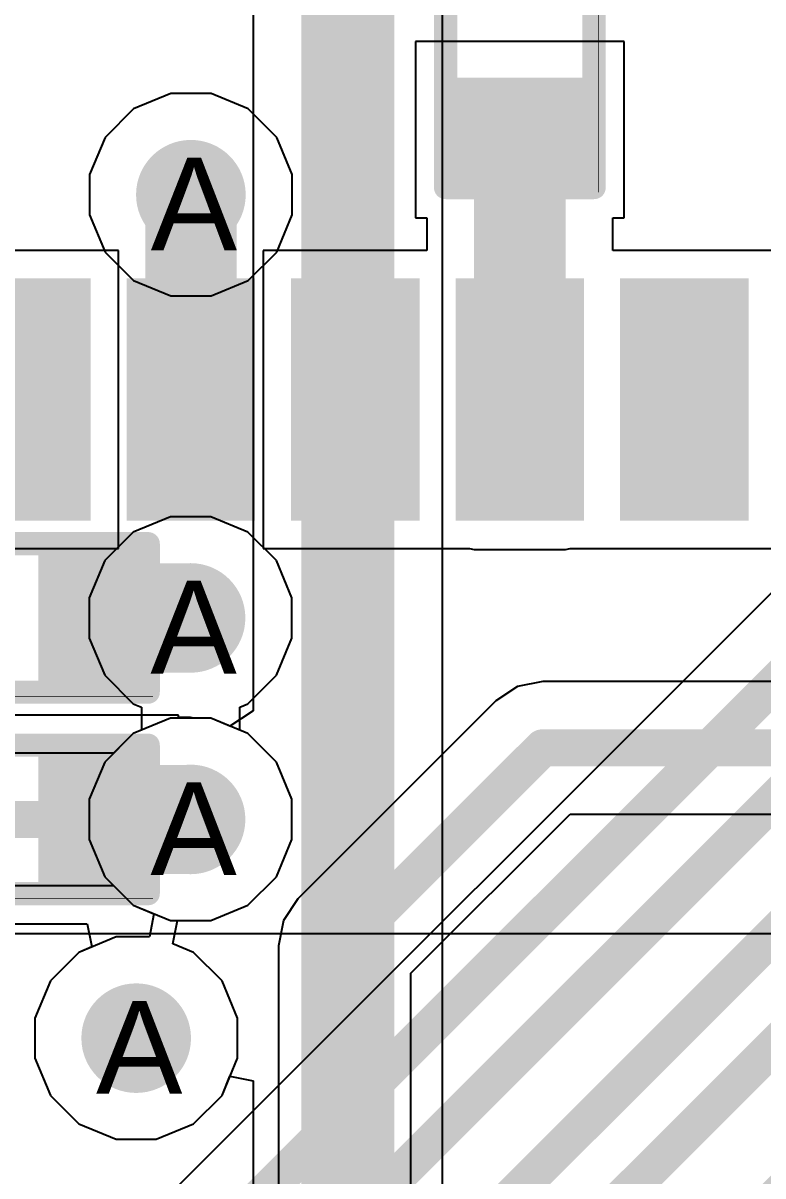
# Model space of a CAD drawing. Header units: inches. Extents: x 0 to 208, y 0 to 213.
# Drawn here: x 0.442 to 0.6014, y 1.4447 to 1.6932 of the extents above; entities that cross this region are included whole.
import ezdxf

# ---------------------------------------------------------------- set-up
doc = ezdxf.new("R2010")
doc.units = ezdxf.units.IN
doc.header["$MEASUREMENT"] = 0
for name, color, linetype in [('Bottom Layer', 5, 'Continuous'), ('Bottom Overlay', 54, 'Continuous'), ('Bottom Paste', 16, 'Continuous'), ('Bottom Solder', 6, 'Continuous'), ('Drill Drawing', 1, 'Continuous'), ('L2_GND1', 16, 'Continuous'), ('L3_SIG1', 76, 'Continuous'), ('L4_PWR', 90, 'Continuous'), ('L5_GND2', 156, 'Continuous'), ('L6_SIG2', 130, 'Continuous'), ('L7_GND3', 216, 'Continuous'), ('Top Layer', 1, 'Continuous'), ('Top Overlay', 2, 'Continuous'), ('Top Paste', 8, 'Continuous'), ('Top Solder', 216, 'Continuous'), ('Via Holes', 16, 'Continuous')]:
    doc.layers.add(name, color=color, linetype=linetype)
doc.styles.add('Arial', font='', dxfattribs={"height": 0.2})
doc.styles.get('Arial').set_extended_font_data('Arial')

# ---------------------------------------------------------------- blocks, each defined once
blk = doc.blocks.new('AP6256__408')
at = {"layer": 'Top Layer'}
for points in [[(0.24606525, 0.1318899), (0.20177395, 0.1318899), (0.20177395, 0.1515749), (0.24606525, 0.1515749)], [(0.24606525, 0.0964559), (0.20177395, 0.0964559), (0.20177395, 0.1161409), (0.24606525, 0.1161409)], [(0.24606525, 0.0610239), (0.20177395, 0.0610239), (0.20177395, 0.0807089), (0.24606525, 0.0807089)], [(0.24606525, 0.0255899), (0.20177395, 0.0255899), (0.20177395, 0.0452749), (0.24606525, 0.0452749)], [(0.24606525, -0.009842100000000003), (0.20177395, -0.009842099999999998), (0.20177395, 0.009842900000000003), (0.24606525, 0.009842899999999996)]]:
    blk.add_hatch(color=1, dxfattribs=at).paths.add_polyline_path(points)
at = {"layer": 'Top Paste'}
for points in [[(0.24606525, 0.1318899), (0.20177395, 0.1318899), (0.20177395, 0.1515749), (0.24606525, 0.1515749)], [(0.24606525, 0.0964559), (0.20177395, 0.0964559), (0.20177395, 0.1161409), (0.24606525, 0.1161409)], [(0.24606525, 0.0610239), (0.20177395, 0.0610239), (0.20177395, 0.0807089), (0.24606525, 0.0807089)], [(0.24606525, 0.0255899), (0.20177395, 0.0255899), (0.20177395, 0.0452749), (0.24606525, 0.0452749)], [(0.24606525, -0.009842100000000003), (0.20177395, -0.009842099999999998), (0.20177395, 0.009842900000000003), (0.24606525, 0.009842899999999996)]]:
    blk.add_hatch(color=8, dxfattribs=at).paths.add_polyline_path(points)
at = {"layer": 'Top Solder'}
for points in [[(0.25006525, 0.1278899), (0.19777395, 0.1278899), (0.19777395, 0.1555749), (0.25006525, 0.1555749)], [(0.25006525, 0.0924559), (0.19777395, 0.0924559), (0.19777395, 0.1201409), (0.25006525, 0.1201409)], [(0.25006525, 0.0570239), (0.19777395, 0.0570239), (0.19777395, 0.0847089), (0.25006525, 0.0847089)], [(0.25006525, 0.0215899), (0.19777395, 0.0215899), (0.19777395, 0.0492749), (0.25006525, 0.0492749)], [(0.25006525, -0.0138421), (0.19777395, -0.0138421), (0.19777395, 0.0138429), (0.25006525, 0.0138429)]]:
    blk.add_hatch(color=216, dxfattribs=at).paths.add_polyline_path(points)
blk = doc.blocks.new('S______B______0402_415')
at = {"layer": 'Top Layer'}
for points in [[(-0.0274992, -0.0124996), (-0.0274992, 0.0125004), (-0.0094992, 0.0125004), (-0.009499200000000001, -0.0124996)], [(0.009500799999999998, -0.0124996), (0.009500800000000002, 0.0125004), (0.0275008, 0.0125004), (0.0275008, -0.0124996)]]:
    blk.add_hatch(color=1, dxfattribs=at).paths.add_polyline_path(points)
at = {"layer": 'Top Paste'}
for points in [[(-0.0274992, -0.0124996), (-0.0274992, 0.0125004), (-0.0094992, 0.0125004), (-0.009499200000000001, -0.0124996)], [(0.009500799999999998, -0.0124996), (0.009500800000000002, 0.0125004), (0.0275008, 0.0125004), (0.0275008, -0.0124996)]]:
    blk.add_hatch(color=8, dxfattribs=at).paths.add_polyline_path(points)
at = {"layer": 'Top Solder'}
for points in [[(-0.0296646, -0.014665), (-0.0296646, 0.0146658), (-0.007333799999999999, 0.0146658), (-0.007333800000000001, -0.014665)], [(0.007335399999999999, -0.014665), (0.007335400000000001, 0.0146658), (0.0296662, 0.0146658), (0.0296662, -0.014665)]]:
    blk.add_hatch(color=216, dxfattribs=at).paths.add_polyline_path(points)
at = {"layer": 'Top Overlay'}
for points in [[(-0.0309992, 0.0160004, 0.005, 0.005, 0), (-0.0309992, -0.0159996, 0.005, 0.005, 0)], [(-0.0309992, 0.0160004, 0.005, 0.005, 0), (0.0310008, 0.0160004, 0.005, 0.005, 0)], [(0.0310008, 0.0160004, 0.005, 0.005, 0), (0.0310008, -0.0159996, 0.005, 0.005, 0)], [(-0.0309992, -0.0159996, 0.005, 0.005, 0), (0.0310008, -0.0159996, 0.005, 0.005, 0)], [(-0.0319992, -0.0169996, 0.000127, 0.000127, 0), (0.0320008, -0.0169996, 0.000127, 0.000127, 0)]]:
    blk.add_lwpolyline(points, format="xyseb", dxfattribs=at)
for points in [[(-0.0322492, 0.0160004, 0.0025, 0.0025, 1), (-0.0297492, 0.0160004, 0.0025, 0.0025, 1)], [(-0.0322492, 0.0160004, 0.0025, 0.0025, 1), (-0.0297492, 0.0160004, 0.0025, 0.0025, 1)], [(0.0297508, 0.0160004, 0.0025, 0.0025, 1), (0.0322508, 0.0160004, 0.0025, 0.0025, 1)], [(0.0297508, 0.0160004, 0.0025, 0.0025, 1), (0.0322508, 0.0160004, 0.0025, 0.0025, 1)], [(-0.0322492, -0.0159996, 0.0025, 0.0025, 1), (-0.0297492, -0.0159996, 0.0025, 0.0025, 1)], [(-0.0322492, -0.0159996, 0.0025, 0.0025, 1), (-0.0297492, -0.0159996, 0.0025, 0.0025, 1)], [(0.0297508, -0.0159996, 0.0025, 0.0025, 1), (0.0322508, -0.0159996, 0.0025, 0.0025, 1)], [(0.0297508, -0.0159996, 0.0025, 0.0025, 1), (0.0322508, -0.0159996, 0.0025, 0.0025, 1)], [(-0.0320309, -0.0169996, 6.35e-05, 6.35e-05, 1), (-0.0319675, -0.0169996, 6.35e-05, 6.35e-05, 1)], [(0.0319691, -0.0169996, 6.35e-05, 6.35e-05, 1), (0.0320325, -0.0169996, 6.35e-05, 6.35e-05, 1)]]:
    blk.add_lwpolyline(points, format="xyseb", close=True, dxfattribs=at)
blk = doc.blocks.new('RES_0402_B_449')
at = {"layer": 'Bottom Layer'}
for points in [[(-0.009499800000000001, 0.0124998), (-0.0094998, -0.0125002), (-0.0274998, -0.0125002), (-0.0274998, 0.0124998)], [(0.0275002, 0.0124998), (0.0275002, -0.0125002), (0.009500200000000002, -0.0125002), (0.009500199999999999, 0.0124998)]]:
    blk.add_hatch(color=5, dxfattribs=at).paths.add_polyline_path(points)
at = {"layer": 'Bottom Paste'}
for points in [[(-0.009499800000000001, 0.0124998), (-0.0094998, -0.0125002), (-0.0274998, -0.0125002), (-0.0274998, 0.0124998)], [(0.0275002, 0.0124998), (0.0275002, -0.0125002), (0.009500200000000002, -0.0125002), (0.009500199999999999, 0.0124998)]]:
    blk.add_hatch(color=16, dxfattribs=at).paths.add_polyline_path(points)
at = {"layer": 'Bottom Solder'}
for points in [[(-0.007334400000000001, 0.0146652), (-0.007334399999999999, -0.0146656), (-0.0296652, -0.0146656), (-0.0296652, 0.0146652)], [(0.0296656, 0.0146652), (0.0296656, -0.0146656), (0.007334800000000002, -0.0146656), (0.007334799999999999, 0.0146652)]]:
    blk.add_hatch(color=6, dxfattribs=at).paths.add_polyline_path(points)
at = {"layer": 'Bottom Overlay'}
for points in [[(-0.0309998, 0.0159998, 0.005, 0.005, 0), (-0.0309998, -0.0160002, 0.005, 0.005, 0)], [(0.0310002, 0.0159998, 0.005, 0.005, 0), (-0.0309998, 0.0159998, 0.005, 0.005, 0)], [(0.0310002, 0.0159998, 0.005, 0.005, 0), (0.0310002, -0.0160002, 0.005, 0.005, 0)], [(0.0320002, 0.0169998, 0.000127, 0.000127, 0), (-0.0319998, 0.0169998, 0.000127, 0.000127, 0)], [(0.0310002, -0.0160002, 0.005, 0.005, 0), (-0.0309998, -0.0160002, 0.005, 0.005, 0)]]:
    blk.add_lwpolyline(points, format="xyseb", dxfattribs=at)
for points in [[(-0.0322498, 0.0159998, 0.0025, 0.0025, 1), (-0.0297498, 0.0159998, 0.0025, 0.0025, 1)], [(-0.0322498, 0.0159998, 0.0025, 0.0025, 1), (-0.0297498, 0.0159998, 0.0025, 0.0025, 1)], [(0.0297502, 0.0159998, 0.0025, 0.0025, 1), (0.0322502, 0.0159998, 0.0025, 0.0025, 1)], [(0.0297502, 0.0159998, 0.0025, 0.0025, 1), (0.0322502, 0.0159998, 0.0025, 0.0025, 1)], [(-0.0320315, 0.0169998, 6.35e-05, 6.35e-05, 1), (-0.0319681, 0.0169998, 6.35e-05, 6.35e-05, 1)], [(0.0319685, 0.0169998, 6.35e-05, 6.35e-05, 1), (0.0320319, 0.0169998, 6.35e-05, 6.35e-05, 1)], [(-0.0322498, -0.0160002, 0.0025, 0.0025, 1), (-0.0297498, -0.0160002, 0.0025, 0.0025, 1)], [(-0.0322498, -0.0160002, 0.0025, 0.0025, 1), (-0.0297498, -0.0160002, 0.0025, 0.0025, 1)], [(0.0297502, -0.0160002, 0.0025, 0.0025, 1), (0.0322502, -0.0160002, 0.0025, 0.0025, 1)], [(0.0297502, -0.0160002, 0.0025, 0.0025, 1), (0.0322502, -0.0160002, 0.0025, 0.0025, 1)]]:
    blk.add_lwpolyline(points, format="xyseb", close=True, dxfattribs=at)
blk = doc.blocks.new('R___0402_B_450')
at = {"layer": 'Bottom Layer'}
for points in [[(-0.009499800000000001, 0.0125), (-0.0094998, -0.0125), (-0.0274998, -0.0125), (-0.0274998, 0.0125)], [(0.0275002, 0.0125), (0.0275002, -0.0125), (0.009500200000000002, -0.0125), (0.009500199999999999, 0.0125)]]:
    blk.add_hatch(color=5, dxfattribs=at).paths.add_polyline_path(points)
at = {"layer": 'Bottom Paste'}
for points in [[(-0.009499800000000001, 0.0125), (-0.0094998, -0.0125), (-0.0274998, -0.0125), (-0.0274998, 0.0125)], [(0.0275002, 0.0125), (0.0275002, -0.0125), (0.009500200000000002, -0.0125), (0.009500199999999999, 0.0125)]]:
    blk.add_hatch(color=16, dxfattribs=at).paths.add_polyline_path(points)
at = {"layer": 'Bottom Solder'}
for points in [[(-0.007334400000000001, 0.0146654), (-0.007334399999999999, -0.0146654), (-0.0296652, -0.0146654), (-0.0296652, 0.0146654)], [(0.0296656, 0.0146654), (0.0296656, -0.0146654), (0.007334800000000002, -0.0146654), (0.007334799999999999, 0.0146654)]]:
    blk.add_hatch(color=6, dxfattribs=at).paths.add_polyline_path(points)
at = {"layer": 'Bottom Overlay'}
for points in [[(-0.0309998, 0.016, 0.005, 0.005, 0), (-0.0309998, -0.016, 0.005, 0.005, 0)], [(0.0310002, 0.016, 0.005, 0.005, 0), (-0.0309998, 0.016, 0.005, 0.005, 0)], [(0.0310002, 0.016, 0.005, 0.005, 0), (0.0310002, -0.016, 0.005, 0.005, 0)], [(0.0320002, 0.017, 0.000127, 0.000127, 0), (-0.0319998, 0.017, 0.000127, 0.000127, 0)], [(0.0310002, -0.016, 0.005, 0.005, 0), (-0.0309998, -0.016, 0.005, 0.005, 0)]]:
    blk.add_lwpolyline(points, format="xyseb", dxfattribs=at)
for points in [[(-0.0322498, 0.016, 0.0025, 0.0025, 1), (-0.0297498, 0.016, 0.0025, 0.0025, 1)], [(-0.0322498, 0.016, 0.0025, 0.0025, 1), (-0.0297498, 0.016, 0.0025, 0.0025, 1)], [(0.0297502, 0.016, 0.0025, 0.0025, 1), (0.0322502, 0.016, 0.0025, 0.0025, 1)], [(0.0297502, 0.016, 0.0025, 0.0025, 1), (0.0322502, 0.016, 0.0025, 0.0025, 1)], [(-0.0320315, 0.017, 6.35e-05, 6.35e-05, 1), (-0.0319681, 0.017, 6.35e-05, 6.35e-05, 1)], [(0.0319685, 0.017, 6.35e-05, 6.35e-05, 1), (0.0320319, 0.017, 6.35e-05, 6.35e-05, 1)], [(-0.0322498, -0.016, 0.0025, 0.0025, 1), (-0.0297498, -0.016, 0.0025, 0.0025, 1)], [(-0.0322498, -0.016, 0.0025, 0.0025, 1), (-0.0297498, -0.016, 0.0025, 0.0025, 1)], [(0.0297502, -0.016, 0.0025, 0.0025, 1), (0.0322502, -0.016, 0.0025, 0.0025, 1)], [(0.0297502, -0.016, 0.0025, 0.0025, 1), (0.0322502, -0.016, 0.0025, 0.0025, 1)]]:
    blk.add_lwpolyline(points, format="xyseb", close=True, dxfattribs=at)

msp = doc.modelspace()

# ---------------------------------------------------------------- hatches: boundary and pattern name
at = {"layer": 'Bottom Layer'}
h = msp.add_hatch(color=5, dxfattribs=at)
edge = h.paths.add_edge_path()
edge.add_arc((0.4781898, 1.6562402), 0.011811, 0, 360)
for points in [[(0.4474998, 1.5767622), (0.4474998, 1.5532322), (0.4781138, 1.5532322), (0.4781138, 1.5767622)], [(0.4474998, 1.5333222), (0.4474998, 1.5097922), (0.4781138, 1.5097922), (0.4781138, 1.5333222)]]:
    msp.add_hatch(color=5, dxfattribs=at).paths.add_polyline_path(points)
h = msp.add_hatch(color=5, dxfattribs=at)
edge = h.paths.add_edge_path()
edge.add_arc((0.4781138, 1.5650002), 0.011811, 0, 360)
h = msp.add_hatch(color=5, dxfattribs=at)
edge = h.paths.add_edge_path()
edge.add_arc((0.4781138, 1.5215622), 0.011811, 0, 360)
h = msp.add_hatch(color=5, dxfattribs=at)
edge = h.paths.add_edge_path()
edge.add_arc((0.4664058, 1.4744062), 0.011811, 0, 360)
at = {"layer": 'L2_GND1'}
h = msp.add_hatch(color=16, dxfattribs=at)
edge = h.paths.add_edge_path()
edge.add_arc((0.4781898, 1.6562402), 0.011811, 0, 360)
h = msp.add_hatch(color=16, dxfattribs=at)
edge = h.paths.add_edge_path()
edge.add_arc((0.4781138, 1.5650002), 0.011811, 0, 360)
h = msp.add_hatch(color=16, dxfattribs=at)
edge = h.paths.add_edge_path()
edge.add_arc((0.4781138, 1.5215622), 0.011811, 0, 360)
h = msp.add_hatch(color=16, dxfattribs=at)
edge = h.paths.add_edge_path()
edge.add_arc((0.4664058, 1.4744062), 0.011811, 0, 360)
at = {"layer": 'L3_SIG1'}
h = msp.add_hatch(color=76, dxfattribs=at)
edge = h.paths.add_edge_path()
edge.add_arc((0.4781898, 1.6562402), 0.011811, 0, 360)
h = msp.add_hatch(color=76, dxfattribs=at)
edge = h.paths.add_edge_path()
edge.add_arc((0.4781138, 1.5650002), 0.011811, 0, 360)
h = msp.add_hatch(color=76, dxfattribs=at)
edge = h.paths.add_edge_path()
edge.add_arc((0.4781138, 1.5215622), 0.011811, 0, 360)
h = msp.add_hatch(color=76, dxfattribs=at)
edge = h.paths.add_edge_path()
edge.add_arc((0.4664058, 1.4744062), 0.011811, 0, 360)
at = {"layer": 'L4_PWR'}
h = msp.add_hatch(color=90, dxfattribs=at)
edge = h.paths.add_edge_path()
edge.add_arc((0.4781898, 1.6562402), 0.011811, 0, 360)
h = msp.add_hatch(color=90, dxfattribs=at)
edge = h.paths.add_edge_path()
edge.add_arc((0.4781138, 1.5650002), 0.011811, 0, 360)
h = msp.add_hatch(color=90, dxfattribs=at)
edge = h.paths.add_edge_path()
edge.add_arc((0.4781138, 1.5215622), 0.011811, 0, 360)
h = msp.add_hatch(color=90, dxfattribs=at)
edge = h.paths.add_edge_path()
edge.add_arc((0.4664058, 1.4744062), 0.011811, 0, 360)
at = {"layer": 'L5_GND2'}
h = msp.add_hatch(color=156, dxfattribs=at)
edge = h.paths.add_edge_path()
edge.add_arc((0.4781898, 1.6562402), 0.011811, 0, 360)
h = msp.add_hatch(color=156, dxfattribs=at)
edge = h.paths.add_edge_path()
edge.add_arc((0.4781138, 1.5650002), 0.011811, 0, 360)
h = msp.add_hatch(color=156, dxfattribs=at)
edge = h.paths.add_edge_path()
edge.add_arc((0.4781138, 1.5215622), 0.011811, 0, 360)
h = msp.add_hatch(color=156, dxfattribs=at)
edge = h.paths.add_edge_path()
edge.add_arc((0.4664058, 1.4744062), 0.011811, 0, 360)
at = {"layer": 'L6_SIG2'}
h = msp.add_hatch(color=130, dxfattribs=at)
edge = h.paths.add_edge_path()
edge.add_arc((0.4781898, 1.6562402), 0.011811, 0, 360)
h = msp.add_hatch(color=130, dxfattribs=at)
edge = h.paths.add_edge_path()
edge.add_arc((0.4781138, 1.5650002), 0.011811, 0, 360)
h = msp.add_hatch(color=130, dxfattribs=at)
edge = h.paths.add_edge_path()
edge.add_arc((0.4781138, 1.5215622), 0.011811, 0, 360)
h = msp.add_hatch(color=130, dxfattribs=at)
edge = h.paths.add_edge_path()
edge.add_arc((0.4664058, 1.4744062), 0.011811, 0, 360)
at = {"layer": 'L7_GND3'}
h = msp.add_hatch(color=216, dxfattribs=at)
edge = h.paths.add_edge_path()
edge.add_arc((0.4781898, 1.6562402), 0.011811, 0, 360)
h = msp.add_hatch(color=216, dxfattribs=at)
edge = h.paths.add_edge_path()
edge.add_arc((0.4781138, 1.5650002), 0.011811, 0, 360)
h = msp.add_hatch(color=216, dxfattribs=at)
edge = h.paths.add_edge_path()
edge.add_arc((0.4781138, 1.5215622), 0.011811, 0, 360)
h = msp.add_hatch(color=216, dxfattribs=at)
edge = h.paths.add_edge_path()
edge.add_arc((0.4664058, 1.4744062), 0.011811, 0, 360)
at = {"layer": 'Top Layer'}
for points in [[(0.5392138, 1.5899502), (0.5588978, 1.5899502), (0.5588978, 1.6702802), (0.5392138, 1.6702802)], [(0.4683468, 1.6562412), (0.4683468, 1.5999492), (0.4880328, 1.5999492), (0.4880328, 1.6562412)]]:
    msp.add_hatch(color=1, dxfattribs=at).paths.add_polyline_path(points)
h = msp.add_hatch(color=1, dxfattribs=at)
edge = h.paths.add_edge_path()
edge.add_arc((0.4781898, 1.6562402), 0.011811, 0, 360)
h = msp.add_hatch(color=1, dxfattribs=at)
edge = h.paths.add_edge_path()
edge.add_arc((0.4781138, 1.5650002), 0.011811, 0, 360)
h = msp.add_hatch(color=1, dxfattribs=at)
edge = h.paths.add_edge_path()
edge.add_arc((0.4781138, 1.5215622), 0.011811, 0, 360)
h = msp.add_hatch(color=1, dxfattribs=at)
edge = h.paths.add_edge_path()
edge.add_arc((0.4664058, 1.4744062), 0.011811, 0, 360)
at = {"layer": 'Via Holes'}
h = msp.add_hatch(color=7, dxfattribs=at)
edge = h.paths.add_edge_path()
edge.add_arc((0.4781898, 1.6562402), 0.0059055, 0, 360)
h = msp.add_hatch(color=7, dxfattribs=at)
edge = h.paths.add_edge_path()
edge.add_arc((0.4781138, 1.5650002), 0.0059055, 0, 360)
h = msp.add_hatch(color=7, dxfattribs=at)
edge = h.paths.add_edge_path()
edge.add_arc((0.4781138, 1.5215622), 0.0059055, 0, 360)
h = msp.add_hatch(color=7, dxfattribs=at)
edge = h.paths.add_edge_path()
edge.add_arc((0.4664058, 1.4744062), 0.0059055, 0, 360)

# ---------------------------------------------------------------- linework, layer by layer
at = {"layer": 'Bottom Layer'}
for p, q in [((0.5323916, 1.3681188), (0.5323916, 1.8401194)), ((0.491608, 1.7602301), (0.491608, 1.5449928)), ((0.4754998, 1.5440602), (0.4384998, 1.5440602)), ((0.4754998, 1.5435181), (0.4754998, 1.5440602)), ((0.4781138, 1.5435181), (0.4754998, 1.5435181)), ((0.4788423, 1.5433732), (0.4781138, 1.5435181)), ((0.491608, 1.5449928), (0.4866079, 1.5416519)), ((0.4824523, 1.5433732), (0.4788423, 1.5433732)), ((0.4866079, 1.5416519), (0.4824523, 1.5433732)), ((0.4004998, 1.4990602), (0.4558652, 1.4990602)), ((0.4558652, 1.4990602), (0.4568598, 1.4940602)), ((0.4568598, 1.4940602), (0.4540509, 1.4928967)), ((0.4540509, 1.4928967), (0.4479153, 1.4867611)), ((0.4479153, 1.4867611), (0.4445948, 1.4787447)), ((0.4445948, 1.4787447), (0.4445948, 1.4700677)), ((0.4445948, 1.4700677), (0.4479153, 1.4620513)), ((0.4848963, 1.4620513), (0.486608, 1.4661837)), ((0.486608, 1.4661837), (0.491608, 1.4651891)), ((0.491608, 1.4651891), (0.491608, 1.3596722)), ((0.4479153, 1.4620513), (0.4540509, 1.4559157)), ((0.4787607, 1.4559157), (0.4848963, 1.4620513)), ((0.4540509, 1.4559157), (0.4620673, 1.4525952)), ((0.4707443, 1.4525952), (0.4787607, 1.4559157)), ((0.4620673, 1.4525952), (0.4707443, 1.4525952))]:
    msp.add_line(p, q, dxfattribs=at)
msp.add_lwpolyline([(0.5119998, 1.3596722, 0.02, 0.02, 0), (0.5119998, 1.8478842, 0.02, 0.02, 0)], format="xyseb", dxfattribs=at)
at = {"layer": 'L2_GND1'}
for p, q in [((0.4737753, 1.5433732), (0.4657589, 1.5400527)), ((0.4824523, 1.5433732), (0.4737753, 1.5433732)), ((0.4904687, 1.5400527), (0.4824523, 1.5433732)), ((0.4657589, 1.5400527), (0.4596233, 1.5339171)), ((0.4966043, 1.5339171), (0.4904687, 1.5400527)), ((0.4596233, 1.5339171), (0.4563028, 1.5259007)), ((0.4999248, 1.5259007), (0.4966043, 1.5339171)), ((0.4563028, 1.5259007), (0.4563028, 1.5172237)), ((0.4999248, 1.5172237), (0.4999248, 1.5259007)), ((0.4563028, 1.5172237), (0.4596233, 1.5092073)), ((0.4966043, 1.5092073), (0.4999248, 1.5172237)), ((0.4596233, 1.5092073), (0.4657589, 1.5030717)), ((0.4904687, 1.5030717), (0.4966043, 1.5092073)), ((0.4657589, 1.5030717), (0.470236, 1.5012172)), ((0.4824523, 1.4997512), (0.4904687, 1.5030717)), ((0.470236, 1.5012172), (0.4692414, 1.4962172)), ((0.4742836, 1.4947512), (0.4752782, 1.4997512)), ((0.4752782, 1.4997512), (0.4824523, 1.4997512)), ((0.4620673, 1.4962172), (0.4540509, 1.4928967)), ((0.4692414, 1.4962172), (0.4620673, 1.4962172)), ((0.4787607, 1.4928967), (0.4742836, 1.4947512)), ((0.4540509, 1.4928967), (0.4479153, 1.4867611)), ((0.4848963, 1.4867611), (0.4787607, 1.4928967)), ((0.4479153, 1.4867611), (0.4445948, 1.4787447)), ((0.4882168, 1.4787447), (0.4848963, 1.4867611)), ((0.4445948, 1.4787447), (0.4445948, 1.4700677)), ((0.4882168, 1.4700677), (0.4882168, 1.4787447)), ((0.4445948, 1.4700677), (0.4479153, 1.4620513)), ((0.4848963, 1.4620513), (0.4882168, 1.4700677)), ((0.4479153, 1.4620513), (0.4540509, 1.4559157)), ((0.4787607, 1.4559157), (0.4848963, 1.4620513)), ((0.4540509, 1.4559157), (0.4620673, 1.4525952)), ((0.4707443, 1.4525952), (0.4787607, 1.4559157)), ((0.4620673, 1.4525952), (0.4707443, 1.4525952))]:
    msp.add_line(p, q, dxfattribs=at)
at = {"layer": 'L3_SIG1'}
for p, q in [((0.5539996, 1.5512744), (0.5485371, 1.5501877)), ((0.5540001, 1.5512743), (0.5539996, 1.5512744)), ((0.7205827, 1.5512743), (0.5540001, 1.5512743)), ((0.5485371, 1.5501877), (0.5439061, 1.5470935)), ((0.5439061, 1.5470935), (0.5012303, 1.5044177)), ((0.4737753, 1.5433732), (0.4657589, 1.5400527)), ((0.4824523, 1.5433732), (0.4737753, 1.5433732)), ((0.4904687, 1.5400527), (0.4824523, 1.5433732)), ((0.4657589, 1.5400527), (0.4596233, 1.5339171)), ((0.4966043, 1.5339171), (0.4904687, 1.5400527)), ((0.4596233, 1.5339171), (0.4563028, 1.5259007)), ((0.4999248, 1.5259007), (0.4966043, 1.5339171)), ((0.4563028, 1.5259007), (0.4563028, 1.5172237)), ((0.4999248, 1.5172237), (0.4999248, 1.5259007)), ((0.5255981, 1.4884115), (0.5599123, 1.5227257)), ((0.5599123, 1.5227257), (0.9140055, 1.5227257)), ((0.4563028, 1.5172237), (0.4596233, 1.5092073)), ((0.4966043, 1.5092073), (0.4999248, 1.5172237)), ((0.4596233, 1.5092073), (0.4657589, 1.5030717)), ((0.4904687, 1.5030717), (0.4966043, 1.5092073)), ((0.5012303, 1.5044177), (0.4981361, 1.4997867)), ((0.4657589, 1.5030717), (0.470236, 1.5012172)), ((0.4824523, 1.4997512), (0.4904687, 1.5030717)), ((0.470236, 1.5012172), (0.4692414, 1.4962172)), ((0.4742836, 1.4947512), (0.4752782, 1.4997512)), ((0.4752782, 1.4997512), (0.4824523, 1.4997512)), ((0.4981361, 1.4997867), (0.4970494, 1.4943242)), ((0.4620673, 1.4962172), (0.4540509, 1.4928967)), ((0.4692414, 1.4962172), (0.4620673, 1.4962172)), ((0.4787607, 1.4928967), (0.4742836, 1.4947512)), ((0.4970494, 1.4943242), (0.4970495, 1.4943237)), ((0.4970495, 1.4943237), (0.4970495, 1.2786513)), ((0.4540509, 1.4928967), (0.4479153, 1.4867611)), ((0.4848963, 1.4867611), (0.4787607, 1.4928967)), ((0.4479153, 1.4867611), (0.4445948, 1.4787447)), ((0.4882168, 1.4787447), (0.4848963, 1.4867611)), ((0.5255981, 1.3470008), (0.5255981, 1.4884115)), ((0.4445948, 1.4787447), (0.4445948, 1.4700677)), ((0.4882168, 1.4700677), (0.4882168, 1.4787447)), ((0.4445948, 1.4700677), (0.4479153, 1.4620513)), ((0.4848963, 1.4620513), (0.4882168, 1.4700677)), ((0.4479153, 1.4620513), (0.4540509, 1.4559157)), ((0.4787607, 1.4559157), (0.4848963, 1.4620513)), ((0.4540509, 1.4559157), (0.4620673, 1.4525952)), ((0.4707443, 1.4525952), (0.4787607, 1.4559157)), ((0.4620673, 1.4525952), (0.4707443, 1.4525952))]:
    msp.add_line(p, q, dxfattribs=at)
for points in [[(0.5113238, 1.4943242, 0.008, 0.008, 0), (0.5539996, 1.537, 0.008, 0.008, 0)], [(0.5539996, 1.537, 0.008, 0.008, 0), (3.828, 1.537, 0.008, 0.008, 0)], [(0.5113238, 1.2620802, 0.008, 0.008, 0), (0.5113238, 1.4943242, 0.008, 0.008, 0)]]:
    msp.add_lwpolyline(points, format="xyseb", dxfattribs=at)
for points in [[(0.5519996, 1.537, 0.004, 0.004, 1), (0.5559996, 1.537, 0.004, 0.004, 1)], [(0.5519996, 1.537, 0.004, 0.004, 1), (0.5559996, 1.537, 0.004, 0.004, 1)], [(0.5093238, 1.4943242, 0.004, 0.004, 1), (0.5133238, 1.4943242, 0.004, 0.004, 1)], [(0.5093238, 1.4943242, 0.004, 0.004, 1), (0.5133238, 1.4943242, 0.004, 0.004, 1)]]:
    msp.add_lwpolyline(points, format="xyseb", close=True, dxfattribs=at)
at = {"layer": 'L4_PWR'}
for p, q in [((0.4738513, 1.6780512), (0.4658349, 1.6747307)), ((0.4825283, 1.6780512), (0.4738513, 1.6780512)), ((0.4905447, 1.6747307), (0.4825283, 1.6780512)), ((0.4658349, 1.6747307), (0.4596993, 1.6685951)), ((0.4966803, 1.6685951), (0.4905447, 1.6747307)), ((0.4596993, 1.6685951), (0.4563788, 1.6605787)), ((0.5000008, 1.6605787), (0.4966803, 1.6685951)), ((0.4563788, 1.6605787), (0.4563788, 1.6519017)), ((0.5000008, 1.6519017), (0.5000008, 1.6605787)), ((0.4563788, 1.6519017), (0.4596993, 1.6438853)), ((0.4966803, 1.6438853), (0.5000008, 1.6519017)), ((0.4596993, 1.6438853), (0.4658349, 1.6377497)), ((0.4905447, 1.6377497), (0.4966803, 1.6438853)), ((0.4658349, 1.6377497), (0.4738513, 1.6344292)), ((0.4825283, 1.6344292), (0.4905447, 1.6377497)), ((0.4738513, 1.6344292), (0.4825283, 1.6344292)), ((0.4737753, 1.5868112), (0.4657589, 1.5834907)), ((0.4824523, 1.5868112), (0.4737753, 1.5868112)), ((0.4904687, 1.5834907), (0.4824523, 1.5868112)), ((0.4657589, 1.5834907), (0.4596233, 1.5773551)), ((0.4966043, 1.5773551), (0.4904687, 1.5834907)), ((0.4596233, 1.5773551), (0.4563028, 1.5693387)), ((0.4999248, 1.5693387), (0.4966043, 1.5773551)), ((0.4563028, 1.5693387), (0.4563028, 1.5606617)), ((0.4999248, 1.5606617), (0.4999248, 1.5693387)), ((0.4563028, 1.5606617), (0.4596233, 1.5526453)), ((0.4966043, 1.5526453), (0.4999248, 1.5606617)), ((0.4596233, 1.5526453), (0.4657589, 1.5465097)), ((0.4904687, 1.5465097), (0.4966043, 1.5526453)), ((0.4657589, 1.5465097), (0.4675176, 1.5457812)), ((0.48871, 1.5457812), (0.4904687, 1.5465097)), ((0.4675176, 1.5457812), (0.4675176, 1.5407812)), ((0.48871, 1.5407812), (0.48871, 1.5457812)), ((0.4657589, 1.5400527), (0.4596233, 1.5339171)), ((0.4675176, 1.5407812), (0.4657589, 1.5400527)), ((0.4904687, 1.5400527), (0.48871, 1.5407812)), ((0.4966043, 1.5339171), (0.4904687, 1.5400527)), ((0.4596233, 1.5339171), (0.4563028, 1.5259007)), ((0.4999248, 1.5259007), (0.4966043, 1.5339171)), ((0.4563028, 1.5259007), (0.4563028, 1.5172237)), ((0.4999248, 1.5172237), (0.4999248, 1.5259007)), ((0.4563028, 1.5172237), (0.4596233, 1.5092073)), ((0.4966043, 1.5092073), (0.4999248, 1.5172237)), ((0.4596233, 1.5092073), (0.4657589, 1.5030717)), ((0.4904687, 1.5030717), (0.4966043, 1.5092073)), ((0.4657589, 1.5030717), (0.4737753, 1.4997512)), ((0.4824523, 1.4997512), (0.4904687, 1.5030717)), ((0.4737753, 1.4997512), (0.4824523, 1.4997512)), ((0.4165288, 1.497), (0.7524488, 1.497))]:
    msp.add_line(p, q, dxfattribs=at)
at = {"layer": 'L5_GND2'}
for p, q in [((0.4737753, 1.5433732), (0.4657589, 1.5400527)), ((0.4824523, 1.5433732), (0.4737753, 1.5433732)), ((0.4904687, 1.5400527), (0.4824523, 1.5433732)), ((0.4657589, 1.5400527), (0.4596233, 1.5339171)), ((0.4966043, 1.5339171), (0.4904687, 1.5400527)), ((0.4596233, 1.5339171), (0.4563028, 1.5259007)), ((0.4999248, 1.5259007), (0.4966043, 1.5339171)), ((0.4563028, 1.5259007), (0.4563028, 1.5172237)), ((0.4999248, 1.5172237), (0.4999248, 1.5259007)), ((0.4563028, 1.5172237), (0.4596233, 1.5092073)), ((0.4966043, 1.5092073), (0.4999248, 1.5172237)), ((0.4596233, 1.5092073), (0.4657589, 1.5030717)), ((0.4904687, 1.5030717), (0.4966043, 1.5092073)), ((0.4657589, 1.5030717), (0.470236, 1.5012172)), ((0.4824523, 1.4997512), (0.4904687, 1.5030717)), ((0.470236, 1.5012172), (0.4692414, 1.4962172)), ((0.4742836, 1.4947512), (0.4752782, 1.4997512)), ((0.4752782, 1.4997512), (0.4824523, 1.4997512)), ((0.4620673, 1.4962172), (0.4540509, 1.4928967)), ((0.4692414, 1.4962172), (0.4620673, 1.4962172)), ((0.4787607, 1.4928967), (0.4742836, 1.4947512)), ((0.4540509, 1.4928967), (0.4479153, 1.4867611)), ((0.4848963, 1.4867611), (0.4787607, 1.4928967)), ((0.4479153, 1.4867611), (0.4445948, 1.4787447)), ((0.4882168, 1.4787447), (0.4848963, 1.4867611)), ((0.4445948, 1.4787447), (0.4445948, 1.4700677)), ((0.4882168, 1.4700677), (0.4882168, 1.4787447)), ((0.4445948, 1.4700677), (0.4479153, 1.4620513)), ((0.4848963, 1.4620513), (0.4882168, 1.4700677)), ((0.4479153, 1.4620513), (0.4540509, 1.4559157)), ((0.4787607, 1.4559157), (0.4848963, 1.4620513)), ((0.4540509, 1.4559157), (0.4620673, 1.4525952)), ((0.4707443, 1.4525952), (0.4787607, 1.4559157)), ((0.4620673, 1.4525952), (0.4707443, 1.4525952))]:
    msp.add_line(p, q, dxfattribs=at)
at = {"layer": 'L6_SIG2'}
for p, q in [((0.6133505, 1.5805374), (0.3643995, 1.3315865)), ((0.4737753, 1.5433732), (0.4657589, 1.5400527)), ((0.4824523, 1.5433732), (0.4737753, 1.5433732)), ((0.4904687, 1.5400527), (0.4824523, 1.5433732)), ((0.4657589, 1.5400527), (0.4615427, 1.5358365)), ((0.4966043, 1.5339171), (0.4904687, 1.5400527)), ((0.4615427, 1.5358365), (0.3025618, 1.5358365)), ((0.4999248, 1.5259007), (0.4966043, 1.5339171)), ((0.4999248, 1.5172237), (0.4999248, 1.5259007)), ((0.4966043, 1.5092073), (0.4999248, 1.5172237)), ((0.4904687, 1.5030717), (0.4966043, 1.5092073)), ((0.3084744, 1.5072879), (0.4615427, 1.5072879)), ((0.4615427, 1.5072879), (0.4657589, 1.5030717)), ((0.4657589, 1.5030717), (0.470236, 1.5012172)), ((0.4824523, 1.4997512), (0.4904687, 1.5030717)), ((0.470236, 1.5012172), (0.4692414, 1.4962172)), ((0.4742836, 1.4947512), (0.4752782, 1.4997512)), ((0.4752782, 1.4997512), (0.4824523, 1.4997512)), ((0.4620673, 1.4962172), (0.4540509, 1.4928967)), ((0.4692414, 1.4962172), (0.4620673, 1.4962172)), ((0.4787607, 1.4928967), (0.4742836, 1.4947512)), ((0.4540509, 1.4928967), (0.4479153, 1.4867611)), ((0.4848963, 1.4867611), (0.4787607, 1.4928967)), ((0.4479153, 1.4867611), (0.4445948, 1.4787447)), ((0.4882168, 1.4787447), (0.4848963, 1.4867611)), ((0.4445948, 1.4787447), (0.4445948, 1.4700677)), ((0.4882168, 1.4700677), (0.4882168, 1.4787447)), ((0.4445948, 1.4700677), (0.4479153, 1.4620513)), ((0.4848963, 1.4620513), (0.4882168, 1.4700677)), ((0.4479153, 1.4620513), (0.4540509, 1.4559157)), ((0.4787607, 1.4559157), (0.4848963, 1.4620513)), ((0.4540509, 1.4559157), (0.4620673, 1.4525952)), ((0.4707443, 1.4525952), (0.4787607, 1.4559157)), ((0.4620673, 1.4525952), (0.4707443, 1.4525952))]:
    msp.add_line(p, q, dxfattribs=at)
for points in [[(0.3703122, 1.3173122, 0.008, 0.008, 0), (0.6234442, 1.5704442, 0.008, 0.008, 0)], [(0.3598802, 1.2818802, 0.008, 0.008, 0), (0.6354442, 1.5574442, 0.008, 0.008, 0)], [(0.3534462, 1.2464462, 0.008, 0.008, 0), (0.6514442, 1.5444442, 0.008, 0.008, 0)], [(0.3420433, 1.2110142, 0.008, 0.008, 0), (0.6624733, 1.5314442, 0.008, 0.008, 0)], [(0.3025618, 1.5215622, 0.008, 0.008, 0), (0.4781138, 1.5215622, 0.008, 0.008, 0)], [(0.3440002, 1.1800002, 0.008, 0.008, 0), (0.6812892, 1.5172892, 0.008, 0.008, 0)]]:
    msp.add_lwpolyline(points, format="xyseb", dxfattribs=at)
msp.add_lwpolyline([(0.4761138, 1.5215622, 0.004, 0.004, 1), (0.4801138, 1.5215622, 0.004, 0.004, 1)], format="xyseb", close=True, dxfattribs=at)
at = {"layer": 'L7_GND3'}
for p, q in [((0.4737753, 1.5433732), (0.4657589, 1.5400527)), ((0.4824523, 1.5433732), (0.4737753, 1.5433732)), ((0.4904687, 1.5400527), (0.4824523, 1.5433732)), ((0.4657589, 1.5400527), (0.4596233, 1.5339171)), ((0.4966043, 1.5339171), (0.4904687, 1.5400527)), ((0.4596233, 1.5339171), (0.4563028, 1.5259007)), ((0.4999248, 1.5259007), (0.4966043, 1.5339171)), ((0.4563028, 1.5259007), (0.4563028, 1.5172237)), ((0.4999248, 1.5172237), (0.4999248, 1.5259007)), ((0.4563028, 1.5172237), (0.4596233, 1.5092073)), ((0.4966043, 1.5092073), (0.4999248, 1.5172237)), ((0.4596233, 1.5092073), (0.4657589, 1.5030717)), ((0.4904687, 1.5030717), (0.4966043, 1.5092073)), ((0.4657589, 1.5030717), (0.470236, 1.5012172)), ((0.4824523, 1.4997512), (0.4904687, 1.5030717)), ((0.470236, 1.5012172), (0.4692414, 1.4962172)), ((0.4742836, 1.4947512), (0.4752782, 1.4997512)), ((0.4752782, 1.4997512), (0.4824523, 1.4997512)), ((0.4620673, 1.4962172), (0.4540509, 1.4928967)), ((0.4692414, 1.4962172), (0.4620673, 1.4962172)), ((0.4787607, 1.4928967), (0.4742836, 1.4947512)), ((0.4540509, 1.4928967), (0.4479153, 1.4867611)), ((0.4848963, 1.4867611), (0.4787607, 1.4928967)), ((0.4479153, 1.4867611), (0.4445948, 1.4787447)), ((0.4882168, 1.4787447), (0.4848963, 1.4867611)), ((0.4445948, 1.4787447), (0.4445948, 1.4700677)), ((0.4882168, 1.4700677), (0.4882168, 1.4787447)), ((0.4445948, 1.4700677), (0.4479153, 1.4620513)), ((0.4848963, 1.4620513), (0.4882168, 1.4700677)), ((0.4479153, 1.4620513), (0.4540509, 1.4559157)), ((0.4787607, 1.4559157), (0.4848963, 1.4620513)), ((0.4540509, 1.4559157), (0.4620673, 1.4525952)), ((0.4707443, 1.4525952), (0.4787607, 1.4559157)), ((0.4620673, 1.4525952), (0.4707443, 1.4525952))]:
    msp.add_line(p, q, dxfattribs=at)
at = {"layer": 'Top Layer'}
for p, q in [((0.5715558, 1.6892802), (0.5265558, 1.6892802)), ((0.5265558, 1.6892802), (0.5265558, 1.6512802)), ((0.5715558, 1.6512802), (0.5715558, 1.6892802)), ((0.5265558, 1.6512802), (0.5290179, 1.6512802)), ((0.5290179, 1.6512802), (0.5290179, 1.6442418)), ((0.5690937, 1.6442418), (0.5690937, 1.6512802)), ((0.5690937, 1.6512802), (0.5715558, 1.6512802)), ((0.4625983, 1.6442418), (0.4229133, 1.6442418)), ((0.4625983, 1.5799506), (0.4625983, 1.6442418)), ((0.5290179, 1.6442418), (0.4937793, 1.6442418)), ((0.4937793, 1.6442418), (0.4937793, 1.5799506)), ((0.7041302, 1.6442418), (0.5690937, 1.6442418)), ((0.4229133, 1.5799506), (0.4625983, 1.5799506)), ((0.4937793, 1.5799506), (0.5382269, 1.5799506)), ((0.5382269, 1.5799506), (0.5392138, 1.5797543)), ((0.5392138, 1.5797543), (0.5588978, 1.5797543)), ((0.5588978, 1.5797543), (0.5598847, 1.5799506)), ((0.5598847, 1.5799506), (0.7153909, 1.5799506)), ((0.4737753, 1.5433732), (0.4657589, 1.5400527)), ((0.4824523, 1.5433732), (0.4737753, 1.5433732)), ((0.4904687, 1.5400527), (0.4824523, 1.5433732)), ((0.4657589, 1.5400527), (0.4596233, 1.5339171)), ((0.4966043, 1.5339171), (0.4904687, 1.5400527)), ((0.4596233, 1.5339171), (0.4563028, 1.5259007)), ((0.4999248, 1.5259007), (0.4966043, 1.5339171)), ((0.4563028, 1.5259007), (0.4563028, 1.5172237)), ((0.4999248, 1.5172237), (0.4999248, 1.5259007)), ((0.4563028, 1.5172237), (0.4596233, 1.5092073)), ((0.4966043, 1.5092073), (0.4999248, 1.5172237)), ((0.4596233, 1.5092073), (0.4657589, 1.5030717)), ((0.4904687, 1.5030717), (0.4966043, 1.5092073)), ((0.4657589, 1.5030717), (0.470236, 1.5012172)), ((0.4824523, 1.4997512), (0.4904687, 1.5030717)), ((0.470236, 1.5012172), (0.4692414, 1.4962172)), ((0.4742836, 1.4947512), (0.4752782, 1.4997512)), ((0.4752782, 1.4997512), (0.4824523, 1.4997512)), ((0.4620673, 1.4962172), (0.4540509, 1.4928967)), ((0.4692414, 1.4962172), (0.4620673, 1.4962172)), ((0.4787607, 1.4928967), (0.4742836, 1.4947512)), ((0.4540509, 1.4928967), (0.4479153, 1.4867611)), ((0.4848963, 1.4867611), (0.4787607, 1.4928967)), ((0.4479153, 1.4867611), (0.4445948, 1.4787447)), ((0.4882168, 1.4787447), (0.4848963, 1.4867611)), ((0.4445948, 1.4787447), (0.4445948, 1.4700677)), ((0.4882168, 1.4700677), (0.4882168, 1.4787447)), ((0.4445948, 1.4700677), (0.4479153, 1.4620513)), ((0.4848963, 1.4620513), (0.4882168, 1.4700677)), ((0.4479153, 1.4620513), (0.4540509, 1.4559157)), ((0.4787607, 1.4559157), (0.4848963, 1.4620513)), ((0.4540509, 1.4559157), (0.4620673, 1.4525952)), ((0.4707443, 1.4525952), (0.4787607, 1.4559157)), ((0.4620673, 1.4525952), (0.4707443, 1.4525952))]:
    msp.add_line(p, q, dxfattribs=at)

# ---------------------------------------------------------------- block references
for name, p, rotation in [('S______B______0402_415', (0.5490562, 1.6887794), 90), ('AP6256__408', (0.5844882, 1.3881766), 90), ('RES_0402_B_449', (0.438, 1.565), 180), ('R___0402_B_450', (0.438, 1.5215602), 180)]:
    msp.add_blockref(name, p, dxfattribs=dict(rotation=rotation))

# ---------------------------------------------------------------- texts
at = {"layer": 'Drill Drawing', "style": 'Arial'}
for p in [(0.4695253, 1.6442435), (0.4694493, 1.5530035), (0.4694493, 1.5095655), (0.4577413, 1.4624095)]:
    msp.add_text('A', height=0.02, dxfattribs=at).set_placement(p)

doc.saveas('drawing.dxf')
